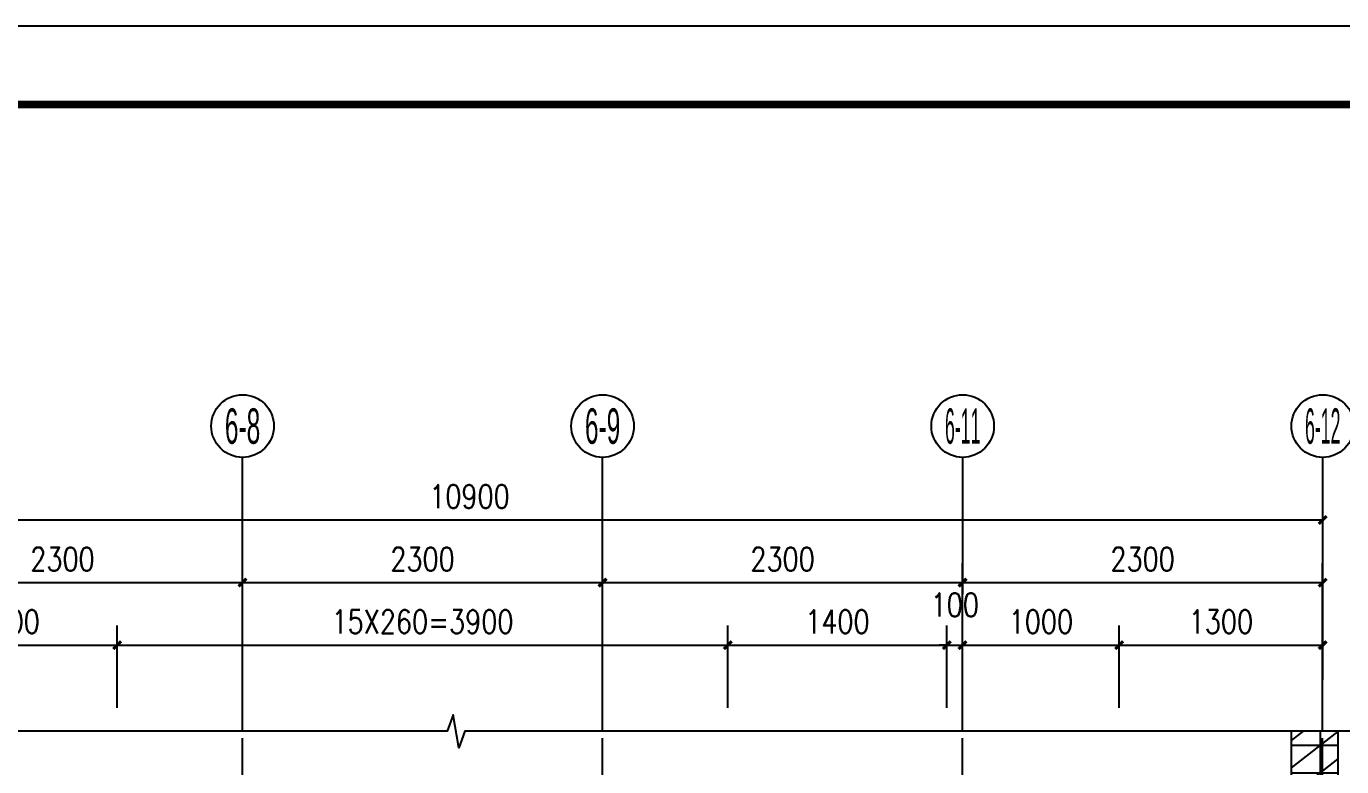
# Model space of a CAD drawing. Extents: x 718358 to 1668613, y -348838 to -159582.
# Drawn here: x 726332 to 734734, y -176012 to -171281 of the extents above; entities that cross this region are included whole.
import ezdxf
from ezdxf.enums import TextEntityAlignment as Align

# ---------------------------------------------------------------- set-up
doc = ezdxf.new("R2010")
doc.units = 0
doc.header["$LTSCALE"] = 1000
doc.linetypes.add('DOTE', pattern=[2.42, 2, -0.2, 0.02, -0.2])
for name, color, linetype in [('建-图框', 4, 'Continuous'), ('建-墙体', 2, 'Continuous'), ('建-尺寸', 73, 'Continuous'), ('建-影线', 8, 'Continuous'), ('建-符号', 3, 'Continuous'), ('建-轴标', 3, 'Continuous'), ('建-轴网', 14, 'DOTE')]:
    doc.layers.add(name, color=color, linetype=linetype)
doc.styles.add('_TCH_AXIS', font='gt宽度调整.shx', dxfattribs={"bigfont": 'gt国标汉字.shx'})
doc.styles.add('DIM_FONT', font='SIMPLEX.shx', dxfattribs={"width": 0.8, "bigfont": 'GBCBIG.shx'})
doc.dimstyles.new('DIMN50', dxfattribs={"dimscale": 0.5, "dimtxt": 300, "dimasz": 100, "dimexe": 250, "dimexo": 300, "dimgap": 150, "dimtad": 1, "dimdec": 0, "dimzin": 0, "dimdsep": 46, "dimtxsty": 'DIM_FONT', "dimblk": 'ARCHTICK', "dimcen": 0.09, "dimdle": 1, "dimclrt": 7, "dimazin": 2, "dimtfac": 1, "dimtdec": 0, "dimtix": 1, "dimtmove": 2, "dimatfit": 3, "dimldrblk": 'ARCHTICK', "dimfxl": 1, "dimtolj": 1, "dimtzin": 0, "dimarcsym": 0})

# ---------------------------------------------------------------- blocks, each defined once
blk = doc.blocks.new('_ArchTick')
at = {"color": 0, "linetype": 'ByBlock', "const_width": 0.4}
blk.add_lwpolyline([(-0.5, -0.5), (0.5, 0.5)], dxfattribs=at)
blk = doc.blocks.new('*D846')
at = {"layer": 'Defpoints', "color": 0, "transparency": 16777216}
for p in [(734613.1, -174435), (723712.8, -175606.3), (734613.1, -175606.3)]:
    blk.add_point(p, dxfattribs=at)
at = {"layer": '建-尺寸', "color": 0, "lineweight": -2, "transparency": 16777216}
for p, q in [((723712.8, -175456.3), (723712.8, -174310)), ((734613.1, -175456.3), (734613.1, -174310)), ((723712.3, -174435), (734613.6, -174435))]:
    blk.add_line(p, q, dxfattribs=at)
at = {"layer": '建-尺寸', "color": 0, "lineweight": -2, "transparency": 16777216, "xscale": 50, "yscale": 50, "zscale": 50, "rotation": 180}
blk.add_blockref('_ArchTick', (723712.8, -174435), dxfattribs=at)
at = {"layer": '建-尺寸', "color": 0, "lineweight": -2, "transparency": 16777216, "xscale": 50, "yscale": 50, "zscale": 50}
blk.add_blockref('_ArchTick', (734613.1, -174435), dxfattribs=at)
at = {"layer": '建-尺寸', "color": 7, "transparency": 16777216, "insert": (729162.9, -174285), "char_height": 150, "attachment_point": 5, "style": 'DIM_FONT'}
blk.add_mtext('\\A1;10900', dxfattribs=at)
blk = doc.blocks.new('*D847')
at = {"layer": 'Defpoints', "color": 0, "transparency": 16777216}
for p in [(734612.9, -175235), (733312.8, -175785), (734612.9, -175785)]:
    blk.add_point(p, dxfattribs=at)
at = {"layer": '建-尺寸', "color": 0, "lineweight": -2, "transparency": 16777216}
for p, q in [((733312.8, -175635), (733312.8, -175110)), ((734612.9, -175635), (734612.9, -175110)), ((733312.3, -175235), (734613.4, -175235))]:
    blk.add_line(p, q, dxfattribs=at)
at = {"layer": '建-尺寸', "color": 0, "lineweight": -2, "transparency": 16777216, "xscale": 50, "yscale": 50, "zscale": 50, "rotation": 180}
blk.add_blockref('_ArchTick', (733312.8, -175235), dxfattribs=at)
at = {"layer": '建-尺寸', "color": 0, "lineweight": -2, "transparency": 16777216, "xscale": 50, "yscale": 50, "zscale": 50}
blk.add_blockref('_ArchTick', (734612.9, -175235), dxfattribs=at)
at = {"layer": '建-尺寸', "color": 7, "transparency": 16777216, "insert": (733962.8, -175085), "char_height": 150, "attachment_point": 5, "style": 'DIM_FONT'}
blk.add_mtext('\\A1;1300', dxfattribs=at)
blk = doc.blocks.new('*D848')
at = {"layer": 'Defpoints', "color": 0, "transparency": 16777216}
for p in [(733312.8, -175235), (732312.9, -175785), (733312.8, -175785)]:
    blk.add_point(p, dxfattribs=at)
at = {"layer": '建-尺寸', "color": 0, "lineweight": -2, "transparency": 16777216}
for p, q in [((732312.9, -175635), (732312.9, -175110)), ((733312.8, -175635), (733312.8, -175110)), ((732312.4, -175235), (733313.3, -175235))]:
    blk.add_line(p, q, dxfattribs=at)
at = {"layer": '建-尺寸', "color": 0, "lineweight": -2, "transparency": 16777216, "xscale": 50, "yscale": 50, "zscale": 50, "rotation": 180}
blk.add_blockref('_ArchTick', (732312.9, -175235), dxfattribs=at)
at = {"layer": '建-尺寸', "color": 0, "lineweight": -2, "transparency": 16777216, "xscale": 50, "yscale": 50, "zscale": 50}
blk.add_blockref('_ArchTick', (733312.8, -175235), dxfattribs=at)
at = {"layer": '建-尺寸', "color": 7, "transparency": 16777216, "insert": (732812.9, -175085), "char_height": 150, "attachment_point": 5, "style": 'DIM_FONT'}
blk.add_mtext('\\A1;1000', dxfattribs=at)
blk = doc.blocks.new('*D849')
at = {"layer": 'Defpoints', "color": 0, "transparency": 16777216}
for p in [(732312.9, -175235), (732212.8, -175785), (732312.9, -175785)]:
    blk.add_point(p, dxfattribs=at)
at = {"layer": '建-尺寸', "color": 0, "lineweight": -2, "transparency": 16777216}
for p, q in [((732212.8, -175635), (732212.8, -175110)), ((732312.9, -175635), (732312.9, -175110)), ((732212.8, -175235), (732162.8, -175235)), ((732212.8, -175235), (732312.9, -175235)), ((732312.9, -175235), (732362.9, -175235))]:
    blk.add_line(p, q, dxfattribs=at)
at = {"layer": '建-尺寸', "color": 0, "lineweight": -2, "transparency": 16777216, "xscale": 50, "yscale": 50, "zscale": 50}
blk.add_blockref('_ArchTick', (732212.8, -175235), dxfattribs=at)
at = {"layer": '建-尺寸', "color": 0, "lineweight": -2, "transparency": 16777216, "xscale": 50, "yscale": 50, "zscale": 50, "rotation": 180}
blk.add_blockref('_ArchTick', (732312.9, -175235), dxfattribs=at)
at = {"layer": '建-尺寸', "color": 7, "transparency": 16777216, "insert": (732262.9, -174977.5), "char_height": 150, "attachment_point": 5, "style": 'DIM_FONT'}
blk.add_mtext('\\A1;100', dxfattribs=at)
blk = doc.blocks.new('*D850')
at = {"layer": 'Defpoints', "color": 0, "transparency": 16777216}
for p in [(732212.8, -175235), (730812.8, -175785), (732212.8, -175785)]:
    blk.add_point(p, dxfattribs=at)
at = {"layer": '建-尺寸', "color": 0, "lineweight": -2, "transparency": 16777216}
for p, q in [((730812.8, -175635), (730812.8, -175110)), ((732212.8, -175635), (732212.8, -175110)), ((730812.3, -175235), (732213.3, -175235))]:
    blk.add_line(p, q, dxfattribs=at)
at = {"layer": '建-尺寸', "color": 0, "lineweight": -2, "transparency": 16777216, "xscale": 50, "yscale": 50, "zscale": 50, "rotation": 180}
blk.add_blockref('_ArchTick', (730812.8, -175235), dxfattribs=at)
at = {"layer": '建-尺寸', "color": 0, "lineweight": -2, "transparency": 16777216, "xscale": 50, "yscale": 50, "zscale": 50}
blk.add_blockref('_ArchTick', (732212.8, -175235), dxfattribs=at)
at = {"layer": '建-尺寸', "color": 7, "transparency": 16777216, "insert": (731512.8, -175085), "char_height": 150, "attachment_point": 5, "style": 'DIM_FONT'}
blk.add_mtext('\\A1;1400', dxfattribs=at)
blk = doc.blocks.new('*D851')
at = {"layer": 'Defpoints', "color": 0, "transparency": 16777216}
for p in [(730812.8, -175235), (726912.8, -175785), (730812.8, -175785)]:
    blk.add_point(p, dxfattribs=at)
at = {"layer": '建-尺寸', "color": 0, "lineweight": -2, "transparency": 16777216}
for p, q in [((726912.8, -175635), (726912.8, -175110)), ((730812.8, -175635), (730812.8, -175110)), ((726912.3, -175235), (730813.3, -175235))]:
    blk.add_line(p, q, dxfattribs=at)
at = {"layer": '建-尺寸', "color": 0, "lineweight": -2, "transparency": 16777216, "xscale": 50, "yscale": 50, "zscale": 50, "rotation": 180}
blk.add_blockref('_ArchTick', (726912.8, -175235), dxfattribs=at)
at = {"layer": '建-尺寸', "color": 0, "lineweight": -2, "transparency": 16777216, "xscale": 50, "yscale": 50, "zscale": 50}
blk.add_blockref('_ArchTick', (730812.8, -175235), dxfattribs=at)
at = {"layer": '建-尺寸', "color": 7, "transparency": 16777216, "insert": (728862.8, -175085), "char_height": 150, "attachment_point": 5, "style": 'DIM_FONT'}
blk.add_mtext('\\A1;15X260=3900', dxfattribs=at)
blk = doc.blocks.new('*D852')
at = {"layer": 'Defpoints', "color": 0, "transparency": 16777216}
for p in [(726912.8, -175235), (725512.8, -175785), (726912.8, -175785)]:
    blk.add_point(p, dxfattribs=at)
at = {"layer": '建-尺寸', "color": 0, "lineweight": -2, "transparency": 16777216}
for p, q in [((725512.8, -175635), (725512.8, -175110)), ((726912.8, -175635), (726912.8, -175110)), ((725512.3, -175235), (726913.3, -175235))]:
    blk.add_line(p, q, dxfattribs=at)
at = {"layer": '建-尺寸', "color": 0, "lineweight": -2, "transparency": 16777216, "xscale": 50, "yscale": 50, "zscale": 50, "rotation": 180}
blk.add_blockref('_ArchTick', (725512.8, -175235), dxfattribs=at)
at = {"layer": '建-尺寸', "color": 0, "lineweight": -2, "transparency": 16777216, "xscale": 50, "yscale": 50, "zscale": 50}
blk.add_blockref('_ArchTick', (726912.8, -175235), dxfattribs=at)
at = {"layer": '建-尺寸', "color": 7, "transparency": 16777216, "insert": (726212.8, -175085), "char_height": 150, "attachment_point": 5, "style": 'DIM_FONT'}
blk.add_mtext('\\A1;1400', dxfattribs=at)
blk = doc.blocks.new('*D1056')
at = {"layer": 'Defpoints', "color": 0, "transparency": 16777216}
for p in [(734612.8, -174835), (732312.9, -175785), (734612.8, -175785)]:
    blk.add_point(p, dxfattribs=at)
at = {"layer": '建-尺寸', "color": 0, "lineweight": -2, "transparency": 16777216}
for p, q in [((732312.9, -175635), (732312.9, -174710)), ((734612.8, -175635), (734612.8, -174710)), ((732312.4, -174835), (734613.3, -174835))]:
    blk.add_line(p, q, dxfattribs=at)
at = {"layer": '建-尺寸', "color": 0, "lineweight": -2, "transparency": 16777216, "xscale": 50, "yscale": 50, "zscale": 50, "rotation": 180}
blk.add_blockref('_ArchTick', (732312.9, -174835), dxfattribs=at)
at = {"layer": '建-尺寸', "color": 0, "lineweight": -2, "transparency": 16777216, "xscale": 50, "yscale": 50, "zscale": 50}
blk.add_blockref('_ArchTick', (734612.8, -174835), dxfattribs=at)
at = {"layer": '建-尺寸', "color": 7, "transparency": 16777216, "insert": (733462.9, -174685), "char_height": 150, "attachment_point": 5, "style": 'DIM_FONT'}
blk.add_mtext('\\A1;2300', dxfattribs=at)
blk = doc.blocks.new('*D1057')
at = {"layer": 'Defpoints', "color": 0, "transparency": 16777216}
for p in [(732312.9, -174835), (730012.9, -175785), (732312.9, -175785)]:
    blk.add_point(p, dxfattribs=at)
at = {"layer": '建-尺寸', "color": 0, "lineweight": -2, "transparency": 16777216}
for p, q in [((730012.9, -175635), (730012.9, -174710)), ((732312.9, -175635), (732312.9, -174710)), ((730012.4, -174835), (732313.4, -174835))]:
    blk.add_line(p, q, dxfattribs=at)
at = {"layer": '建-尺寸', "color": 0, "lineweight": -2, "transparency": 16777216, "xscale": 50, "yscale": 50, "zscale": 50, "rotation": 180}
blk.add_blockref('_ArchTick', (730012.9, -174835), dxfattribs=at)
at = {"layer": '建-尺寸', "color": 0, "lineweight": -2, "transparency": 16777216, "xscale": 50, "yscale": 50, "zscale": 50}
blk.add_blockref('_ArchTick', (732312.9, -174835), dxfattribs=at)
at = {"layer": '建-尺寸', "color": 7, "transparency": 16777216, "insert": (731162.9, -174685), "char_height": 150, "attachment_point": 5, "style": 'DIM_FONT'}
blk.add_mtext('\\A1;2300', dxfattribs=at)
blk = doc.blocks.new('*D1058')
at = {"layer": 'Defpoints', "color": 0, "transparency": 16777216}
for p in [(730012.9, -174835), (727712.9, -175785), (730012.9, -175785)]:
    blk.add_point(p, dxfattribs=at)
at = {"layer": '建-尺寸', "color": 0, "lineweight": -2, "transparency": 16777216}
for p, q in [((727712.9, -175635), (727712.9, -174710)), ((730012.9, -175635), (730012.9, -174710)), ((727712.4, -174835), (730013.4, -174835))]:
    blk.add_line(p, q, dxfattribs=at)
at = {"layer": '建-尺寸', "color": 0, "lineweight": -2, "transparency": 16777216, "xscale": 50, "yscale": 50, "zscale": 50, "rotation": 180}
blk.add_blockref('_ArchTick', (727712.9, -174835), dxfattribs=at)
at = {"layer": '建-尺寸', "color": 0, "lineweight": -2, "transparency": 16777216, "xscale": 50, "yscale": 50, "zscale": 50}
blk.add_blockref('_ArchTick', (730012.9, -174835), dxfattribs=at)
at = {"layer": '建-尺寸', "color": 7, "transparency": 16777216, "insert": (728862.9, -174685), "char_height": 150, "attachment_point": 5, "style": 'DIM_FONT'}
blk.add_mtext('\\A1;2300', dxfattribs=at)
blk = doc.blocks.new('*D1059')
at = {"layer": 'Defpoints', "color": 0, "transparency": 16777216}
for p in [(727712.9, -174835), (725412.8, -175785), (727712.9, -175785)]:
    blk.add_point(p, dxfattribs=at)
at = {"layer": '建-尺寸', "color": 0, "lineweight": -2, "transparency": 16777216}
for p, q in [((725412.8, -175635), (725412.8, -174710)), ((727712.9, -175635), (727712.9, -174710)), ((725412.3, -174835), (727713.4, -174835))]:
    blk.add_line(p, q, dxfattribs=at)
at = {"layer": '建-尺寸', "color": 0, "lineweight": -2, "transparency": 16777216, "xscale": 50, "yscale": 50, "zscale": 50, "rotation": 180}
blk.add_blockref('_ArchTick', (725412.8, -174835), dxfattribs=at)
at = {"layer": '建-尺寸', "color": 0, "lineweight": -2, "transparency": 16777216, "xscale": 50, "yscale": 50, "zscale": 50}
blk.add_blockref('_ArchTick', (727712.9, -174835), dxfattribs=at)
at = {"layer": '建-尺寸', "color": 7, "transparency": 16777216, "insert": (726562.8, -174685), "char_height": 150, "attachment_point": 5, "style": 'DIM_FONT'}
blk.add_mtext('\\A1;2300', dxfattribs=at)

msp = doc.modelspace()

# ---------------------------------------------------------------- hatches: boundary and pattern name
at = {"layer": '建-影线'}
h = msp.add_hatch(dxfattribs=at)
h.set_pattern_fill('空心砖', color=256, scale=50, style=0)
h.set_pattern_definition([(0, (0, 0), (0, 175), []), (37.875, (200, 0), (-84.807639, 109.038328), []), (90, (200, 0), (-225, 1e-14), [])])
h.paths.add_polyline_path([(734412.8, -176292.7), (734712.8, -176292.7), (734712.8, -175785), (734412.8, -175785)])

# ---------------------------------------------------------------- linework, layer by layer
at = {"layer": '建-图框'}
msp.add_lwpolyline([(718358.1, -200980.7), (760408.1, -200980.7), (760408.1, -171280.7), (718358.1, -171280.7)], close=True, dxfattribs=at)
at = {"layer": '建-图框', "const_width": 50}
msp.add_lwpolyline([(719608.1, -200480.7), (759908.1, -200480.7), (759908.1, -171780.7), (719608.1, -171780.7)], close=True, dxfattribs=at)
at = {"layer": '建-墙体'}
for p, q in [((734412.8, -176292.7), (734412.8, -175785)), ((734712.8, -176292.7), (734712.8, -175785))]:
    msp.add_line(p, q, dxfattribs=at)
at = {"layer": '建-符号'}
msp.add_lwpolyline([(735544.6, -175785), (729133.3, -175785), (729095.1, -175890), (729058.1, -175680), (729020.8, -175785), (722609.5, -175785)], dxfattribs=at)
at = {"layer": '建-轴标'}
for p, q in [((727712.7, -175785), (727713.3, -174035)), ((730012.7, -175785), (730013.3, -174035)), ((732312.7, -175785), (732313.3, -174035)), ((734612.7, -175785), (734613.3, -174035))]:
    msp.add_line(p, q, dxfattribs=at)
for centre in [(727713.3, -173835), (730013.3, -173835), (732313.3, -173835), (734613.3, -173835)]:
    msp.add_circle(centre, 200, dxfattribs=at)
at = {"layer": '建-轴网'}
for p, q in [((727712.8, -182669.8), (727712.8, -175785)), ((730012.8, -182669.8), (730012.8, -175785)), ((732312.8, -182669.8), (732312.8, -175785)), ((734612.8, -182669.8), (734612.8, -175785))]:
    msp.add_line(p, q, dxfattribs=at)

# ---------------------------------------------------------------- texts
at = {"layer": '建-轴标', "style": '_TCH_AXIS'}
for s, width, p, p2 in [('6-8', 0.35, (727600.2, -173948.1), (727826.4, -173948.1)), ('6-9', 0.355932, (729900.2, -173948.1), (730126.4, -173948.1)), ('6-11', 0.313433, (732200.2, -173948.1), (732426.4, -173948.1)), ('6-12', 0.276316, (734500.2, -173948.1), (734726.4, -173948.1))]:
    msp.add_text(s, height=226.27, dxfattribs=dict(at, width=width)).set_placement(p, p2, align=Align.FIT)

# ---------------------------------------------------------------- dimensions: what is measured, and where the dimension line sits
at = {"layer": '建-尺寸'}
for p1, p2, distance, picture, middle in [((723712.8, -175606.3), (734613.1, -175606.3), 1171.3, '*D846', (729162.9, -174285)), ((725412.8, -175785), (727712.9, -175785), 950, '*D1059', (726562.8, -174685)), ((727712.9, -175785), (730012.9, -175785), 950, '*D1058', (728862.9, -174685)), ((730012.9, -175785), (732312.9, -175785), 950, '*D1057', (731162.9, -174685)), ((732312.9, -175785), (734612.8, -175785), 950, '*D1056', (733462.9, -174685)), ((725512.8, -175785), (726912.8, -175785), 550, '*D852', (726212.8, -175085)), ((730812.8, -175785), (732212.8, -175785), 550, '*D850', (731512.8, -175085)), ((732312.9, -175785), (733312.8, -175785), 550, '*D848', (732812.9, -175085)), ((733312.8, -175785), (734612.9, -175785), 550, '*D847', (733962.8, -175085))]:
    dim = msp.add_aligned_dim(p1=p1, p2=p2, distance=distance, dimstyle='DIMN50', dxfattribs=at)
    dim.commit()
    dim.dimension.update_dxf_attribs({"geometry": picture, "text_midpoint": middle})
dim = msp.add_linear_dim(base=(732312.9, -175235), p1=(732212.8, -175785), p2=(732312.9, -175785), angle=0, dimstyle='DIMN50', dxfattribs=at)
dim.commit()
dim.dimension.update_dxf_attribs({"geometry": '*D849', "text_midpoint": (732262.9, -174977.5), "dimtype": 161})
dim = msp.add_aligned_dim(p1=(726912.8, -175785), p2=(730812.8, -175785), distance=550, text='15X260=3900', dimstyle='DIMN50', dxfattribs=at)
dim.commit()
dim.dimension.update_dxf_attribs({"geometry": '*D851', "text_midpoint": (728862.8, -175085)})

doc.saveas('drawing.dxf')
